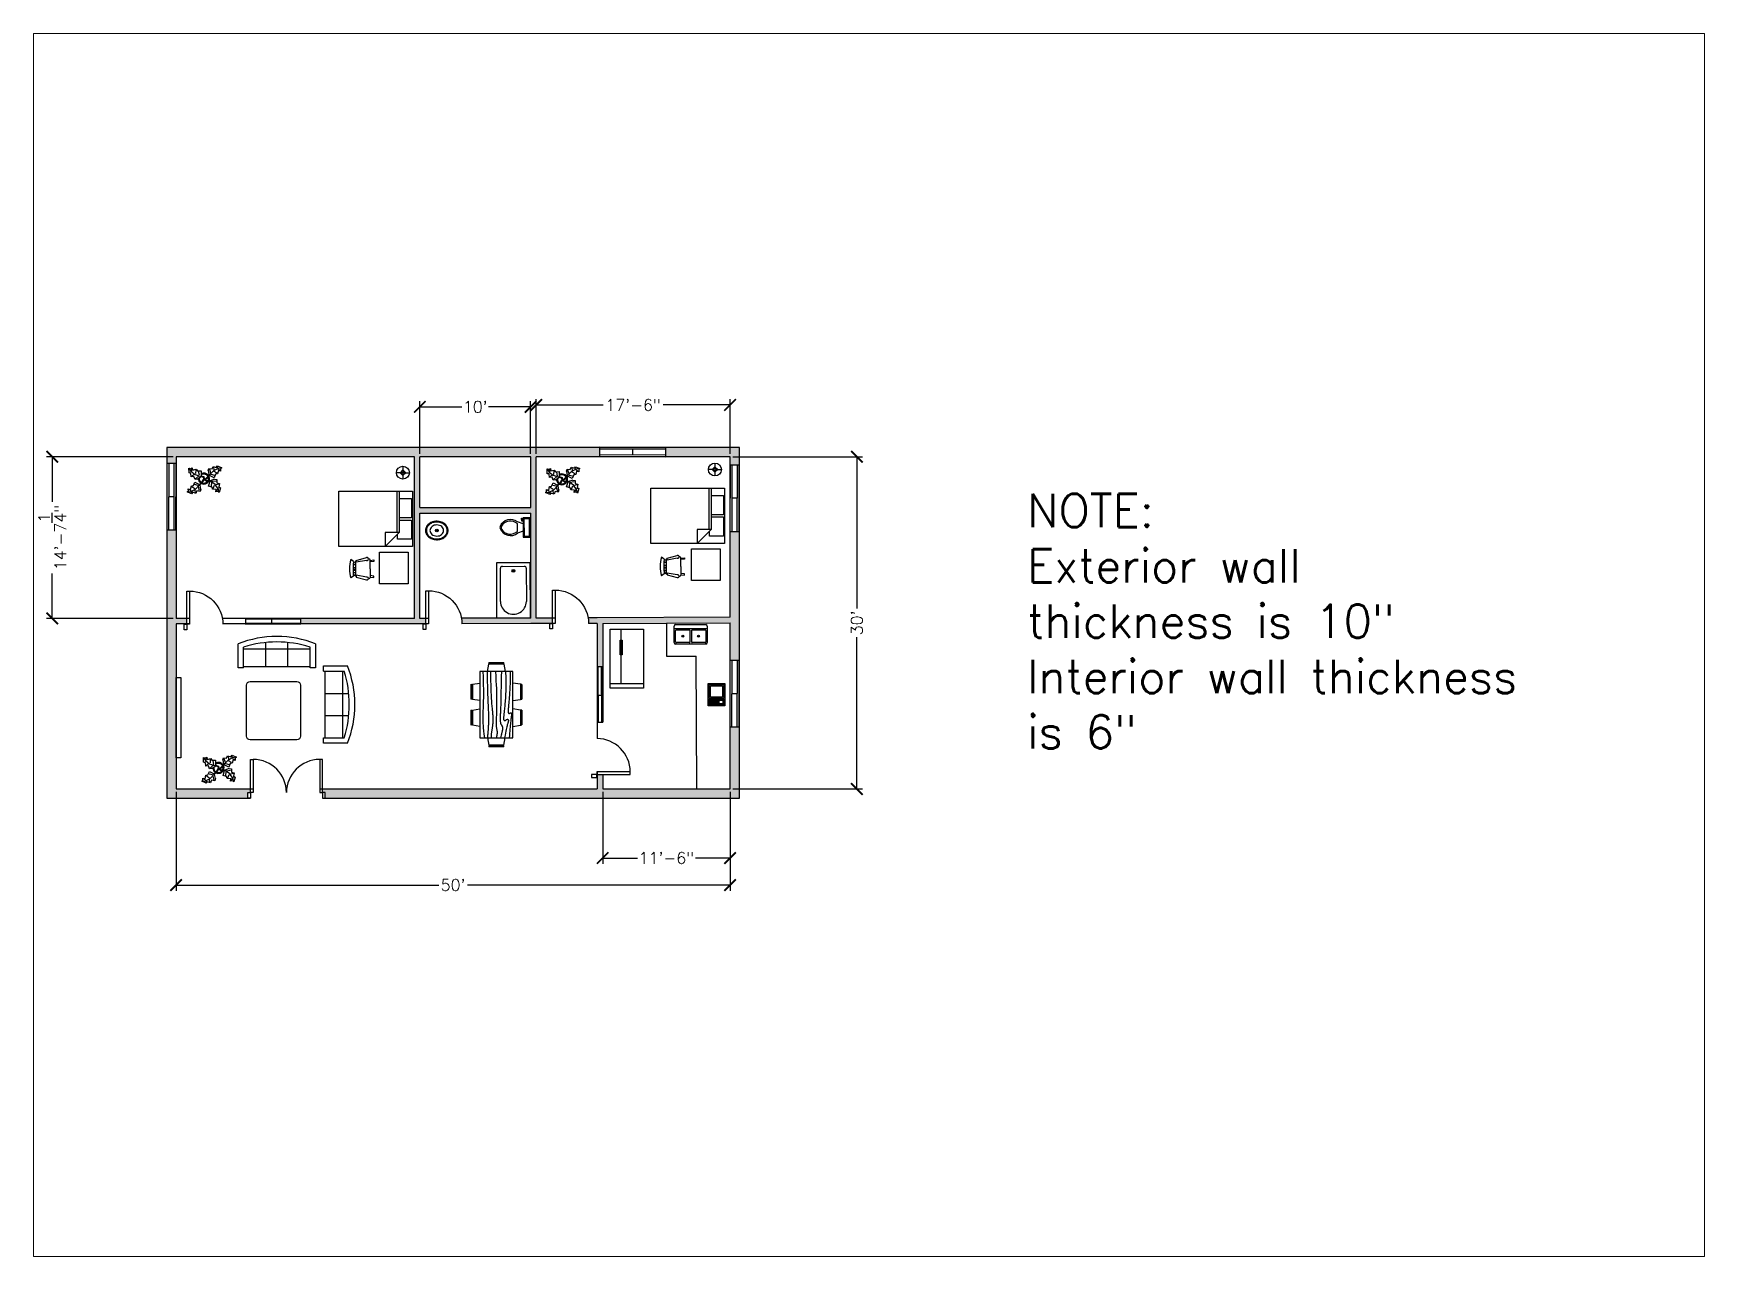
# Paper-space layout 'Layout1' of a CAD drawing. Header units: inches. Extents: x 1 to 559, y 2 to 410.
# The model-space entities are those that its viewports show. They can reach past a viewport. Long polylines and large blocks are cut down to what shows.
import ezdxf

# ---------------------------------------------------------------- set-up
doc = ezdxf.new("R2010")
doc.units = ezdxf.units.IN
for name, color, linetype in [('blocks', 4, 'Continuous'), ('dim', 1, 'Continuous'), ('door', 6, 'Continuous'), ('hatches', 3, 'Continuous'), ('text', 2, 'Continuous'), ('window', 20, 'Continuous')]:
    doc.layers.add(name, color=color, linetype=linetype)
doc.styles.get("Standard").update_dxf_attribs({"font": 'simplex.shx'})
doc.dimstyles.new('DEU', dxfattribs={"dimscale": 5, "dimtxt": 2.5, "dimasz": 2.5, "dimexe": 1.25, "dimexo": 0.625, "dimtad": 0, "dimlunit": 4, "dimtxsty": 'Standard', "dimblk": 'ARCHTICK', "dimcen": 2.5, "dimadec": 0, "dimazin": 0, "dimtfac": 1, "dimtmove": 0, "dimatfit": 3, "dimfxl": 1, "dimarcsym": 0})

# ---------------------------------------------------------------- blocks, each defined once
blk = doc.blocks.new('door1')
at = {"layer": 'door'}
for points in [[(-78, 6), (-81, 6), (-81, 42), (-78, 42)], [(-6, 6), (-3, 6), (-3, 42), (-6, 42)], [(-81, 0), (-84, 0), (-84, 6), (-81, 6)], [(-3, 0), (0, 0), (0, 6), (-3, 6)]]:
    blk.add_lwpolyline(points, close=True, dxfattribs=at)
for centre, start, end in [((-78, 6), 0.0654, 90), ((-6, 6), 90, 179.9346)]:
    blk.add_arc(centre, 36, start, end, dxfattribs=at)
blk = doc.blocks.new('door 1')
at = {"layer": 'door'}
for points in [[(1281.7, 2533.6), (1284.7, 2533.6), (1284.7, 2569.6), (1281.7, 2569.6)], [(1284.7, 2527.6), (1287.7, 2527.6), (1287.7, 2533.6), (1284.7, 2533.6)]]:
    blk.add_lwpolyline(points, close=True, dxfattribs=at)
blk.add_arc((1281.7, 2533.6), 36, 90, 179.9346, dxfattribs=at)
blk = doc.blocks.new('Door 2')
at = {"layer": 'window'}
blk.add_blockref('door 1', (-1286.2, -2530.6), dxfattribs=at)
blk = doc.blocks.new('window 2')
at = {"layer": 'window'}
for p, q in [((0, 6), (-60, 6)), ((-60, 6), (-60, 0)), ((0, 5), (-60, 5)), ((-60, 1), (0, 1)), ((-60, 0), (0, 0)), ((-31.3, 1), (-31.3, 5)), ((0, 0), (0, 6))]:
    blk.add_line(p, q, dxfattribs=at)
blk = doc.blocks.new('window 1')
at = {"layer": 'window'}
for p, q in [((0, 10), (-72, 10)), ((-72, 10), (-72, 0)), ((0, 8), (-72, 8)), ((-72, 2), (0, 2)), ((-72, 0), (0, 0)), ((-36, 2), (-36, 8)), ((-36, 0), (-36, 0)), ((0, 0), (0, 10))]:
    blk.add_line(p, q, dxfattribs=at)
blk = doc.blocks.new('Plant - Rubber or Philodendron')
at = {"linetype": 'Continuous'}
for p, q in [((-16.2005, 11.4774), (-13.9899, 8.1064)), ((-16.2005, 11.4774), (-14.8639, 10.7964)), ((-16.0159, 6.3329), (-16.2005, 11.4774)), ((-14.0069, 5.8704), (-16.0159, 6.3329)), ((-15.3434, 6.5514), (-13.9984, 6.9884)), ((-14.8639, 10.7964), (-12.6195, 11.8975)), ((-13.5868, 2.2894), (-14.0069, 5.8704)), ((-13.9899, 8.1064), (-9.5434, 4.7185)), ((-10.6784, 2.491), (-13.5868, 2.2894)), ((-13.3174, 8.325), (-13.0735, 11.0065)), ((-13.1329, 3.1804), (-10.6614, 4.727)), ((-12.6195, 11.8975), (-12.1909, 9.4345)), ((-12.1909, 9.4345), (-8.3829, 10.3)), ((-9.5858, -0.8715), (-10.6784, 2.491)), ((-9.5434, 4.7185), (-4.1917, 2.9888)), ((-9.1318, 0.0195), (-5.9793, 2.9025)), ((-8.8369, 9.409), (-9.0894, 5.6095)), ((-8.3829, 10.3), (-7.0549, 8.501)), ((-7.1228, -0.443), (-3.5248, 2.2131)), ((-7.0549, 8.501), (-3.0284, 8.6941)), ((-4.8529, 4.012), (-5.7184, 7.82)), ((-3.5248, 2.2131), (-3.3011, 2.4355)), ((-3.3011, 2.4355), (-0.5306, 1.7947)), ((-3.0284, 8.6941), (-3.0709, 3.1041)), ((-3.0709, 3.1041), (0.0797, 2.3163)), ((-0.5306, 1.7947), (-0.2255, -0.5527)), ((-0.5306, 1.7947), (-0.5306, 1.7947)), ((0.0797, 2.3163), (0.4866, -0.031)), ((0.4866, -0.031), (2.1141, 0.2298)), ((2.1141, 0.2298), (5.4346, 3.9146)), ((6.1032, 3.6844), (2.8262, -0.031)), ((4.6914, 8.8812), (5.3859, 11.2828)), ((4.6914, 8.8812), (5.5014, 4.4831)), ((5.3859, 11.2828), (8.8871, 10.7908)), ((5.4346, 3.9146), (5.5014, 4.4831)), ((5.9878, 10.4842), (7.1971, 6.3869)), ((11.1089, 1.1958), (6.1032, 3.6844)), ((10.3916, 8.7942), (6.2847, 4.4028)), ((7.7005, 4.8881), (11.5025, 3.9967)), ((8.8871, 10.7908), (9.9809, 13.4933)), ((9.9809, 13.4933), (13.3837, 12.301)), ((15.3859, 11.3055), (10.3916, 8.7942)), ((10.5828, 12.6946), (10.8893, 9.7953)), ((14.2977, 6.1031), (10.9934, 7.9956)), ((12.7005, 4.8994), (11.1089, 1.1958)), ((14.8995, 5.3044), (12.7005, 4.8994)), ((13.3837, 12.301), (14.68, 13.9039)), ((14.5816, 13.2037), (14.3848, 11.8033)), ((14.68, 13.9039), (19.3848, 11.8146)), ((15.7909, 9.1065), (14.8995, 5.3044)), ((15.2875, 10.6053), (17.5907, 9.2105)), ((19.3848, 11.8146), (15.3859, 11.3055)), ((18.1925, 8.4119), (15.7909, 9.1065)), ((19.3848, 11.8146), (18.1868, 10.9119)), ((18.1868, 10.9119), (18.1925, 8.4119)), ((-18.008, -14.1781), (-16.8101, -13.2754)), ((-18.008, -14.1781), (-14.0091, -13.669)), ((-13.3032, -16.2674), (-18.008, -14.1781)), ((-16.8157, -10.7754), (-14.4141, -11.4699)), ((-16.8101, -13.2754), (-16.8157, -10.7754)), ((-13.9107, -12.9688), (-16.2139, -11.574)), ((-14.4141, -11.4699), (-13.5228, -7.6679)), ((-14.0091, -13.669), (-9.0148, -11.1577)), ((-13.5228, -7.6679), (-11.3237, -7.2629)), ((-12.0069, -14.6645), (-13.3032, -16.2674)), ((-13.2048, -15.5672), (-13.008, -14.1668)), ((-12.921, -8.4665), (-9.6166, -10.359)), ((-8.6042, -15.8568), (-12.0069, -14.6645)), ((-11.3237, -7.2629), (-9.7321, -3.5593)), ((-6.3237, -7.2516), (-10.1257, -6.3602)), ((-9.7321, -3.5593), (-4.7264, -6.0479)), ((-7.1228, -0.443), (-9.5858, -0.8715)), ((-9.206, -15.0581), (-9.5126, -12.1588)), ((-9.0148, -11.1577), (-4.9047, -6.8122)), ((-7.5103, -13.1543), (-8.6042, -15.8568)), ((-4.0092, -13.6463), (-7.5103, -13.1543)), ((-4.611, -12.8477), (-5.8203, -8.7504)), ((-2.019, -3.6148), (-4.7264, -6.0479)), ((-4.1246, -6.8466), (-4.0579, -6.2781)), ((-3.3146, -11.2447), (-4.1246, -6.8466)), ((-4.0579, -6.2781), (-0.9375, -3.1608)), ((-3.3146, -11.2447), (-4.0092, -13.6463)), ((-2.019, -3.6148), (-0.2255, -0.5527)), ((-0.9375, -3.1608), (0.5883, -0.8135)), ((0.5883, -0.8135), (2.2447, -2.0916)), ((2.8262, -0.031), (1.3003, -0.5527)), ((1.3003, -0.5527), (2.4193, -1.4655)), ((2.2447, -2.0916), (6.7108, -2.6626)), ((2.4193, -1.4655), (6.895, -2.1175)), ((4.943, -7.9659), (6.7108, -2.6626)), ((8.8321, -9.0266), (4.943, -7.9659)), ((11.6605, -0.5413), (6.895, -2.1175)), ((12.3677, -6.1981), (7.219, -2.6772)), ((8.125, -4.0768), (7.7715, -7.9659)), ((8.3544, -2.7453), (13.1973, -2.1704)), ((9.5392, -11.1479), (8.8321, -9.0266)), ((13.4283, -11.5015), (9.5392, -11.1479)), ((10.2463, -10.4408), (11.6605, -6.9053)), ((11.6605, -0.5413), (14.1354, -0.8948)), ((15.5496, -10.7943), (12.3677, -6.1981)), ((13.0748, -13.9763), (13.4283, -11.5015)), ((15.5496, -13.6228), (13.0748, -13.9763)), ((16.2567, -5.8446), (13.4283, -6.5517)), ((14.8425, -10.7943), (13.7819, -13.2692)), ((14.1354, -0.8948), (14.1354, -4.4304)), ((14.1354, -4.4304), (16.9638, -5.1375)), ((16.6103, -14.6834), (15.5496, -10.7943)), ((16.6103, -14.6834), (15.5496, -13.6228)), ((17.3174, -9.7337), (15.9032, -9.7337)), ((16.9638, -5.1375), (16.2567, -8.673)), ((16.2567, -8.673), (18.0245, -9.7337)), ((18.0245, -9.7337), (16.6103, -14.6834))]:
    blk.add_line(p, q, dxfattribs=at)
for centre, radius, start, end in [((0.0308, 0.1664), 6, 178.6147, 235.1169), ((0.0308, 0.1664), 5, 168.1647, 238.6725), ((0, 0), 6.1275, 34.37569, 120.1028), ((-0.0601, -0.2075), 5.2461, 33.82192, 124.9414), ((-0.2664, 0.1682), 5.2775, 338.4094, 20.03007), ((-0.098, 0.1364), 6.1288, 341.2017, 26.09184), ((-0.0234, 0.3825), 6.1492, 242.5812, 331.2714), ((-0.1102, 0.4886), 5.2883, 247.3711, 327.472)]:
    blk.add_arc(centre, radius, start, end, dxfattribs=at)
blk = doc.blocks.new('Sofa - Roundback 7 ft.')
at = {"linetype": 'Continuous'}
for p, q in [((-36.000027, -34), (-36.000027, -11.4696)), ((-35.999844, -13.3819), (35.9998, -13.3819)), ((-12.00002, -32.4421), (-12.00003, -6.5971)), ((11.99997, -32.4421), (11.99998, -6.5971)), ((35.99998, -34), (35.99998, -11.4696)), ((-36.000027, -32.4421), (35.99998, -32.4421))]:
    blk.add_line(p, q, dxfattribs=at)
for points in [[(-36.000027, -34), (-42.000027, -34), (-42.000027, -8)], [(41.99998, -8), (41.99998, -34), (35.99998, -34)]]:
    blk.add_lwpolyline(points, dxfattribs=at)
for centre, radius, start, end in [((0, -114.25), 114.25, 68.43141, 111.5686), ((-0.00001, -127.1968), 121.1968, 72.72033, 107.2797)]:
    blk.add_arc(centre, radius, start, end, dxfattribs=at)
blk = doc.blocks.new('Dining Set - 36 x 72 in.')
at = {"linetype": 'Continuous'}
for p, q in [((-22.2343, 26.00059), (-23.4847, 17.99762)), ((-22.2304, 26), (-5.7608, 26)), ((-22, 27.5), (-22.1562, 26.50042)), ((-5.8416, 26.5), (-22.1534, 26.5)), ((-22, 27.5), (-6, 27.5)), ((-5.8437, 26.49966), (-6, 27.5)), ((-4.5152, 17.99762), (-5.7655, 25.99926)), ((5.7657, 26.00059), (4.5153, 17.99762)), ((5.7696, 26), (22.2392, 26)), ((6, 27.5), (5.8438, 26.50042)), ((22.1584, 26.5), (5.8466, 26.5)), ((6, 27.5), (22, 27.5)), ((22.1563, 26.49966), (22, 27.5)), ((23.4848, 17.99762), (22.2345, 25.99926)), ((-45.5, 8), (-44.5004, 8.15617)), ((-45.5, 8), (-45.5, -8)), ((-44.5, -8.15843), (-44.5, 8.15338)), ((-44.0006, 8.23428), (-35.9976, 9.48474)), ((-44, 8.23041), (-44, -8.23915)), ((36, 18), (-36, 18)), ((-36, 18), (-36, -18)), ((44.0006, 8.23428), (35.9976, 9.48474)), ((36, -18), (36, 18)), ((44, 8.23041), (44, -8.23915)), ((44.5, -8.15843), (44.5, 8.15338)), ((45.5, 8), (44.5005, 8.15617)), ((45.5, 8), (45.5, -8)), ((-44.4997, -8.15631), (-45.5, -8)), ((-35.9976, -9.48476), (-43.9993, -8.2345)), ((-36, -18), (36, -18)), ((-22.2343, -26.0006), (-23.4847, -17.99762)), ((-4.5152, -17.99762), (-5.7655, -25.99928)), ((5.7657, -26.0006), (4.5153, -17.99762)), ((23.4848, -17.99762), (22.2345, -25.99928)), ((35.9976, -9.48476), (43.9993, -8.2345)), ((44.4997, -8.15631), (45.5, -8)), ((-22.2304, -26), (-5.7608, -26)), ((-22, -27.5), (-22.1562, -26.50044)), ((-5.8416, -26.5), (-22.1534, -26.5)), ((-22, -27.5), (-6, -27.5)), ((-5.8437, -26.49967), (-6, -27.5)), ((5.7696, -26), (22.2392, -26)), ((6, -27.5), (5.8438, -26.50044)), ((22.1584, -26.5), (5.8466, -26.5)), ((6, -27.5), (22, -27.5)), ((22.1563, -26.49967), (22, -27.5))]:
    blk.add_line(p, q, dxfattribs=at)
for points in [[(-36, 15), (-31.1772, 14.97754), (-26.8079, 14.91406), (-22.8538, 14.81543), (-19.276, 14.6875), (-16.0362, 14.53613), (-13.0957, 14.36718), (-10.4159, 14.18652), (-7.9583, 14), (-5.6904, 13.81315), (-3.6035, 13.63021), (-1.6954, 13.45508), (0.0365, 13.29166), (1.5945, 13.14388), (2.9811, 13.01562), (4.1988, 12.9108), (5.25, 12.83333), (6.1393, 12.78613), (6.8802, 12.76823), (7.4883, 12.77767), (7.9792, 12.8125), (8.3685, 12.87077), (8.6719, 12.95052), (8.9049, 13.0498), (9.0833, 13.16666), (9.2205, 13.29899), (9.3216, 13.44401), (9.3895, 13.59879), (9.4271, 13.76041), (9.4373, 13.92594), (9.4232, 14.09245), (9.3875, 14.257), (9.3333, 14.41666), (9.2638, 14.56917), (9.1836, 14.71484), (9.0975, 14.85465), (9.0104, 14.98958), (8.9272, 15.1206), (8.8529, 15.2487), (8.7922, 15.37483), (8.75, 15.5), (8.7305, 15.62467), (8.7344, 15.74739), (8.7617, 15.86621), (8.8125, 15.97916), (8.8867, 16.08431), (8.9844, 16.17968), (9.1055, 16.26334), (9.25, 16.33333), (9.4189, 16.38802), (9.6172, 16.42708), (9.8506, 16.45052), (10.125, 16.45833), (10.4463, 16.45052), (10.8203, 16.42708), (11.2529, 16.38802), (11.75, 16.33333), (12.3184, 16.26318), (12.9694, 16.17838), (13.7151, 16.07991), (14.5677, 15.96875), (15.5395, 15.84586), (16.6426, 15.71224), (17.8893, 15.56884), (19.2917, 15.41666), (20.859, 15.25667), (22.5879, 15.08984), (24.4721, 14.91715), (26.5052, 14.73958), (28.6809, 14.5581), (30.9929, 14.3737), (33.4347, 14.18733), (36, 14)], [(-36, 10), (-28.9766, 10.14274), (-23.1725, 10.20442), (-18.4241, 10.19775), (-14.5677, 10.13541), (-11.4399, 10.03011), (-8.877, 9.89453), (-6.7154, 9.74137), (-4.7917, 9.58333), (-2.9698, 9.43082), (-1.2246, 9.28515), (0.4415, 9.14534), (2.026, 9.01041), (3.5266, 8.87939), (4.9408, 8.7513), (6.266, 8.62516), (7.5, 8.5), (8.6411, 8.37549), (9.6914, 8.2539), (10.6538, 8.13818), (11.5312, 8.03125), (12.3267, 7.93603), (13.043, 7.85547), (13.6831, 7.79248), (14.25, 7.75), (14.7471, 7.7303), (15.1797, 7.73307), (15.5537, 7.75732), (15.875, 7.80208), (16.1494, 7.86637), (16.3828, 7.94922), (16.5811, 8.04964), (16.75, 8.16666), (16.8944, 8.29915), (17.0143, 8.44531), (17.1089, 8.60319), (17.1771, 8.77083), (17.218, 8.94629), (17.2305, 9.1276), (17.2137, 9.31282), (17.1667, 9.5), (17.0895, 9.6875), (16.987, 9.875), (16.8649, 10.0625), (16.7292, 10.25), (16.5856, 10.4375), (16.4401, 10.625), (16.2985, 10.8125), (16.1667, 11), (16.05, 11.18733), (15.9518, 11.3737), (15.8752, 11.5581), (15.8229, 11.73958), (15.798, 11.91715), (15.8034, 12.08984), (15.842, 12.25667), (15.9167, 12.41666), (16.0295, 12.56836), (16.1784, 12.70833), (16.3605, 12.83268), (16.5729, 12.9375), (16.8127, 13.01888), (17.0768, 13.07291), (17.3625, 13.0957), (17.6667, 13.08333), (17.9894, 13.03312), (18.3418, 12.94726), (18.7382, 12.82918), (19.1927, 12.68229), (19.7195, 12.51001), (20.3327, 12.31575), (21.0465, 12.10294), (21.875, 11.875), (22.8357, 11.63354), (23.959, 11.37304), (25.2786, 11.08618), (26.8282, 10.76562), (28.6414, 10.40405), (30.752, 9.99414), (33.1936, 9.52856), (36, 9)], [(-36, 5.5), (-30.7157, 5.3348), (-26.069, 5.20963), (-21.9946, 5.11767), (-18.4271, 5.05208), (-15.3009, 5.00602), (-12.5508, 4.97265), (-10.1112, 4.94515), (-7.9167, 4.91666), (-5.909, 4.88167), (-4.0586, 4.83984), (-2.3429, 4.79215), (-0.7396, 4.73958), (0.7739, 4.6831), (2.22, 4.6237), (3.6213, 4.56233), (5, 4.5), (6.373, 4.43782), (7.7344, 4.3776), (9.0723, 4.32129), (10.375, 4.27083), (11.6309, 4.22819), (12.8281, 4.19531), (13.9551, 4.17415), (15, 4.16666), (15.954, 4.17448), (16.819, 4.19791), (17.6001, 4.23698), (18.3021, 4.29166), (18.9299, 4.36198), (19.4883, 4.44791), (19.9823, 4.54948), (20.4167, 4.66666), (20.7969, 4.79899), (21.1302, 4.94401), (21.4245, 5.09879), (21.6875, 5.26041), (21.9271, 5.42594), (22.1511, 5.59245), (22.3672, 5.757), (22.5834, 5.91666), (22.8065, 6.06868), (23.0404, 6.21093), (23.2879, 6.34147), (23.5521, 6.45833), (23.8358, 6.55957), (24.142, 6.64323), (24.4735, 6.70735), (24.8334, 6.75), (25.2235, 6.76969), (25.642, 6.76692), (26.0858, 6.74267), (26.5521, 6.69791), (27.0379, 6.63362), (27.5404, 6.55078), (28.0565, 6.45036), (28.5834, 6.33333), (29.1242, 6.19987), (29.7071, 6.04687), (30.3661, 5.87044), (31.1354, 5.66666), (32.0493, 5.43164), (33.142, 5.16146), (34.4475, 4.85221), (36, 4.5)], [(-36, -1), (-30.7915, -0.6591), (-26.0195, -0.38216), (-21.6519, -0.16284), (-17.6563, 0.00521), (-14.0005, 0.12833), (-10.6523, 0.21289), (-7.5796, 0.26522), (-4.75, 0.29166), (-2.134, 0.29793), (0.2878, 0.28711), (2.5317, 0.26163), (4.6146, 0.22396), (6.5529, 0.17651), (8.3633, 0.12174), (10.0623, 0.06209), (11.6667, 0), (13.1899, -0.06201), (14.6341, -0.1211), (15.9982, -0.17432), (17.2813, -0.21875), (18.4823, -0.25147), (19.6003, -0.26953), (20.6343, -0.27002), (21.5834, -0.25), (22.4481, -0.20768), (23.2357, -0.14584), (23.9549, -0.06836), (24.6146, 0.02083), (25.2235, 0.11784), (25.7904, 0.21875), (26.3241, 0.31966), (26.8334, 0.41666), (27.3265, 0.50618), (27.8099, 0.58593), (28.2894, 0.65397), (28.7709, 0.70833), (29.2601, 0.74707), (29.763, 0.76823), (30.2855, 0.76985), (30.8334, 0.75), (31.4088, 0.70784), (31.9994, 0.64713), (32.589, 0.57275), (33.1615, 0.48958), (33.7008, 0.4025), (34.1908, 0.3164), (34.6153, 0.23616), (34.9584, 0.16666), (35.2099, 0.11165), (35.3848, 0.07031), (35.504, 0.04069), (35.5886, 0.02083), (35.6594, 0.00879), (35.7377, 0.0026), (35.8442, 0.00032), (36, 0)], [(-36, -6.5), (-27.1843, -6.31267), (-20.084, -6.1263), (-14.469, -5.9419), (-10.1094, -5.76042), (-6.7752, -5.58285), (-4.2363, -5.41016), (-2.2629, -5.24333), (-0.625, -5.08334), (0.8708, -4.93099), (2.2715, -4.78646), (3.5872, -4.64974), (4.8281, -4.52084), (6.0046, -4.39974), (7.127, -4.28646), (8.2053, -4.18099), (9.25, -4.08334), (10.2705, -3.99382), (11.2734, -3.91407), (12.2647, -3.84603), (13.25, -3.79167), (14.2354, -3.75293), (15.2266, -3.73177), (16.2295, -3.73015), (17.25, -3.75), (18.2912, -3.79248), (19.3451, -3.85547), (20.4009, -3.93604), (21.4479, -4.03125), (22.4754, -4.13819), (23.4727, -4.25391), (24.4289, -4.37549), (25.3334, -4.5), (26.1785, -4.62492), (26.9694, -4.74935), (27.7145, -4.87281), (28.4219, -4.99479), (29.1, -5.11483), (29.7572, -5.23242), (30.4016, -5.34709), (31.0417, -5.45834), (31.6837, -5.56437), (32.3262, -5.65821), (32.9658, -5.73153), (33.599, -5.77604), (34.2224, -5.78345), (34.8327, -5.74545), (35.4264, -5.65373), (36, -5.5)], [(-36, -10), (-26.4022, -9.81299), (-18.4675, -9.62891), (-11.9839, -9.45069), (-6.7396, -9.28125), (-2.5226, -9.12354), (0.8789, -8.98047), (3.6769, -8.85498), (6.0833, -8.75), (8.2767, -8.66765), (10.3021, -8.60677), (12.1712, -8.56543), (13.8958, -8.54167), (15.4876, -8.53353), (16.9583, -8.53907), (18.3197, -8.55632), (19.5834, -8.58334), (20.7616, -8.61841), (21.8685, -8.66081), (22.9188, -8.71004), (23.9271, -8.76563), (24.9081, -8.82707), (25.8763, -8.89388), (26.8465, -8.96558), (27.8334, -9.04167), (28.8474, -9.12118), (29.8828, -9.20117), (30.93, -9.27824), (31.9792, -9.34896), (33.0205, -9.40991), (34.0443, -9.45768), (35.0407, -9.48885), (36, -9.5)], [(-36, -14.5), (-30.0881, -14.33513), (-25.0332, -14.21224), (-20.7312, -14.12647), (-17.0781, -14.07292), (-13.97, -14.04671), (-11.3027, -14.04297), (-8.9724, -14.05681), (-6.875, -14.08334), (-4.9224, -14.11833), (-3.0905, -14.16016), (-1.3709, -14.20785), (0.2448, -14.26042), (1.7647, -14.3169), (3.1973, -14.3763), (4.5507, -14.43767), (5.8333, -14.5), (7.0554, -14.5621), (8.235, -14.62175), (9.3922, -14.67652), (10.5469, -14.72396), (11.7192, -14.76164), (12.929, -14.78711), (14.1965, -14.79794), (15.5417, -14.79167), (16.9933, -14.76424), (18.6152, -14.70508), (20.4804, -14.60197), (22.6615, -14.44271), (25.2312, -14.21509), (28.2624, -13.9069), (31.8277, -13.50594), (36, -13)]]:
    blk.add_lwpolyline(points, dxfattribs=at)
blk = doc.blocks.new('Chair - Rocking')
at = {"linetype": 'Continuous'}
for p, q in [((-9, -7.5), (-12, -18.49999)), ((-8, -4.5), (-10, -1.5)), ((-7, -7.5), (-9, -7.5)), ((-9, -18.49999), (-7, -7.5)), ((-8.23428, -6.99939), (-8.3093, -7.47958)), ((-8.23041, -7), (8.23915, -7)), ((-7.5, -4.5), (-7, -7)), ((-6.5, -7), (-7.02225, -4.43)), ((-4.5, -7), (-4.96674, -4.19951)), ((-4, -7), (-4.40532, -4.16272)), ((-1.5, -4.05012), (-1.5, -7)), ((-1, -7), (-1, -4.05012)), ((1, -7), (1, -4.04655)), ((1.5, -4.05012), (1.5, -7)), ((4, -7), (4.40187, -4.18694)), ((4.5, -7), (4.96761, -4.19437)), ((6.5, -7), (7, -4.4057)), ((7.5, -4.5), (7, -7)), ((7, -7.5), (9, -7.5)), ((9, -18.49999), (7, -7.5)), ((8, -4.5), (10, -1.5)), ((8.31071, -7.48854), (8.23449, -7.00073)), ((9, -7.5), (12, -18.49999)), ((-10.36644, -20.64523), (-10.5, -21.49999)), ((-9, -22.49999), (-9.5, -26.49999)), ((0, -22.49999), (-9.5, -22.49999)), ((-9.5, -26.49999), (-8, -26.49999)), ((-8, -26.49999), (-7.5, -22.49999)), ((0, -22.49999), (9.5, -22.49999)), ((8, -26.49999), (7.5, -22.49999)), ((9.5, -26.49999), (8, -26.49999)), ((9, -22.49999), (9.5, -26.49999)), ((10.5, -21.49999), (10.3575, -20.58798))]:
    blk.add_line(p, q, dxfattribs=at)
for centre, radius, start, end in [((0, -34.08333), 34.08333, 72.93847, 107.0615), ((0, -68.25004), 64.25, 93.92211, 97.15267), ((0, -68.25004), 64.25, 82.84733, 93.92211), ((-10.5, -18.99999), 1.58114, 161.5651, 18.43495), ((-9.5, -21.49999), 1, 180, 270), ((10.5, -18.99999), 1.58114, 161.5651, 18.43495), ((9.5, -21.49999), 1, 270, 0)]:
    blk.add_arc(centre, radius, start, end, dxfattribs=at)
blk = doc.blocks.new('Bath Tub - 26 x 60 in.')
for p, q in [((8, -18), (10, -18)), ((9, -17), (9, -19))]:
    blk.add_line(p, q)
blk.add_lwpolyline([(0, -36), (0, 0), (60, 0), (60, -36)], close=True)
for points in [[(4, -30), (4, -6)], [(6, -4), (42, -4)], [(42, -32), (6, -32)]]:
    blk.add_lwpolyline(points)
for radius in [1.5, 1]:
    blk.add_circle((9, -18), radius)
for centre, radius, start, end in [((5.75, -5.75), 1.77, 81.8699, 188.1301), ((42, -18), 14, 270, 90), ((5.75, -30.25), 1.77, 171.8699, 278.1301)]:
    blk.add_arc(centre, radius, start, end)
blk = doc.blocks.new('Sink - Oval top')
for p, q in [((-1, 0), (1, 0)), ((0, 1), (0, -1))]:
    blk.add_line(p, q)
at = {"linetype": 'Continuous'}
for points in [[(-12.2, 0.4, 0.117634), (-11.5, -3.4, 0.104469), (-8.9, -6.8, 0.090016), (-5.1, -9.1, 0.08192), (-0.3, -10, 0.08192), (4.5, -9.4, 0.090016), (8.4, -7.4, 0.104469), (11.2, -4.1, 0.117634), (12.2, -0.4, 0.117634), (11.5, 3.4, 0.104469), (8.9, 6.8, 0.090016), (5.1, 9.1, 0.08192), (0.3, 10, 0.08192), (-4.5, 9.4, 0.090016), (-8.4, 7.4, 0.104469), (-11.2, 4.1, 0.117634)], [(-11.3, 0.2, 0.118622), (-10.5, -3.3, 0.104678), (-8.1, -6.4, 0.089562), (-4.5, -8.4, 0.081185), (-0.1, -9.2, 0.081185), (4.3, -8.5, 0.089562), (7.9, -6.6, 0.104678), (10.4, -3.5, 0.118622), (11.3, -0.2, 0.118622), (10.5, 3.3, 0.104678), (8.1, 6.4, 0.089562), (4.5, 8.4, 0.081185), (0.1, 9.2, 0.081185), (-4.3, 8.5, 0.089562), (-7.9, 6.6, 0.104678), (-10.4, 3.5, 0.118622)], [(-7.4, 0.1, 0.118283), (-6.9, -2.2, 0.104607), (-5.3, -4.2, 0.089718), (-3, -5.5, 0.081436), (-0.1, -6, 0.081436), (2.8, -5.6, 0.089718), (5.2, -4.3, 0.104607), (6.9, -2.3, 0.118283), (7.4, -0.1, 0.118283), (6.9, 2.2, 0.104607), (5.3, 4.2, 0.089718), (3, 5.5, 0.081436), (0.1, 6, 0.081436), (-2.8, 5.6, 0.089718), (-5.2, 4.3, 0.104607), (-6.9, 2.3, 0.118283)]]:
    blk.add_lwpolyline(points, format="xyb", close=True, dxfattribs=at)
for radius in [1.5, 1]:
    blk.add_circle((0, 0), radius)
blk = doc.blocks.new('Sink-double - 36 in top')
for p, q in [((-18, -4), (18, -4)), ((-0.75, -18.5), (-0.75, -6.5)), ((0.75, -6.5), (0.75, -18.5))]:
    blk.add_line(p, q)
for points in [[(-16.5, 0), (16.5, 0)], [(-18, -19.5), (-18, -1.5)], [(-16.5, -18.5), (-16.5, -6.5)], [(-15.5, -5.5), (-1.75, -5.5)], [(1.75, -5.5), (15.5, -5.5)], [(16.5, -6.5), (16.5, -18.5)], [(18, -1.5), (18, -19.5)], [(16.5, -21), (-16.5, -21)], [(-1.75, -19.5), (-15.5, -19.5)], [(15.5, -19.5), (1.75, -19.5)]]:
    blk.add_lwpolyline(points)
for centre, radius in [((-8.5, -12.5), 1), ((-8.5, -12.5), 0.5), ((8.5, -12.5), 1), ((8.5, -12.5), 0.5)]:
    blk.add_circle(centre, radius)
for centre, radius, start, end in [((-16.5, -1.5), 1.5, 90, 180), ((16.5, -1.5), 1.5, 0, 90), ((-15.5, -6.5), 1, 90, 180), ((-1.75, -6.5), 1, 0, 90), ((1.75, -6.5), 1, 90, 180), ((15.5, -6.5), 1, 0, 90), ((-16.5, -19.5), 1.5, 180, 270), ((-15.5, -18.5), 1, 180, 270), ((-1.75, -18.5), 1, 270, 0), ((1.75, -18.5), 1, 180, 270), ((15.5, -18.5), 1, 270, 0), ((16.5, -19.5), 1.5, 270, 0)]:
    blk.add_arc(centre, radius, start, end)
blk = doc.blocks.new('Refrigerator-2 door - 36 in front')
for p, q in [((12, 5), (12, 64)), ((0, 5), (36, 5))]:
    blk.add_line(p, q)
for points in [[(0, 0), (0, 64), (36, 64), (36, 0)], [(11, 36), (11, 52), (13, 52), (13, 36)]]:
    blk.add_lwpolyline(points, close=True)
blk = doc.blocks.new('Microwave')
for p, q in [((18, 10), (22, 10)), ((22, 9), (18, 9)), ((18, 8), (22, 8)), ((22, 7), (18, 7)), ((20, 6), (18, 6)), ((19, 7), (19, 11)), ((19, 6), (19, 7)), ((20, 11), (20, 7)), ((20, 7), (20, 6)), ((21, 7), (21, 11))]:
    blk.add_line(p, q)
for points in [[(0, 0), (0, 18), (24, 18), (24, 0)], [(1, 1), (1, 17), (16, 17), (16, 1)], [(2.5, 2.5), (2.5, 15.5), (14.5, 15.5), (14.5, 2.5)], [(17, 1), (17, 17), (23, 17), (23, 1)], [(18, 12), (18, 16), (22, 16), (22, 12)], [(18, 2), (18, 11), (22, 11), (22, 2)], [(18.5, 4.5), (18.5, 5.5), (21.5, 5.5), (21.5, 4.5)], [(18.5, 3), (18.5, 4), (21.5, 4), (21.5, 3)]]:
    blk.add_lwpolyline(points, close=True)
blk = doc.blocks.new('Bed - Queen')
at = {"linetype": 'Continuous'}
for p, q in [((0, -80.00003), (0, 0)), ((0, 0), (59.99999, 0)), ((59.99999, 0), (59.99999, -80.00003)), ((0, -14.4), (44.8, -14.4)), ((44.8, -16.8), (0, -16.8)), ((7.99999, -1.2), (28.79998, -1.2)), ((7.99999, -14.4), (7.99999, -1.2)), ((28.79998, -1.2), (28.79998, -14.4)), ((31.19999, -1.2), (51.99999, -1.2)), ((31.19999, -14.4), (31.19999, -1.2)), ((59.99999, -29.6), (44.8, -14.4)), ((44.8, -14.4), (44.8, -29.6)), ((51.99999, -16.4), (46.79936, -16.4)), ((51.99999, -1.2), (51.99999, -16.4)), ((44.8, -29.6), (59.99999, -29.6)), ((59.99999, -80.00003), (0, -80.00003))]:
    blk.add_line(p, q, dxfattribs=at)
blk = doc.blocks.new('Lamp - Table')
at = {"linetype": 'Continuous'}
for p, q in [((-1, 0), (-7, 0)), ((0, 3), (-3, 0)), ((-3, 0), (0, -3)), ((0, 7), (0, 1)), ((3, 0), (0, 3)), ((0, -3), (3, 0)), ((1, 0), (7, 0)), ((0, -1), (0, -7))]:
    blk.add_line(p, q, dxfattribs=at)
for radius in [7, 1]:
    blk.add_circle((0, 0), radius, dxfattribs=at)
blk = doc.blocks.new('Toilet - top')
for p, q in [((-10, -8.5), (-8, -8.5)), ((-10, -9.5), (-10, -8.5)), ((-7, -9.5), (-10, -9.5)), ((-8, -8.5), (-8, -8)), ((-7, -8), (-7, -9.5)), ((-4, -8), (-6, -14)), ((4, -14), (-4, -14)), ((4, -8), (6, -14)), ((9.5, -6), (9.5, -2))]:
    blk.add_line(p, q)
blk.add_lwpolyline([(10.5, -8), (10.5, 0), (-10.5, 0), (-10.5, -8)], close=True)
for points in [[(-9.5, -2), (-9.5, -6)], [(8.5, -1), (-8.5, -1)], [(-8.5, -7), (8.5, -7)]]:
    blk.add_lwpolyline(points)
for centre, radius, start, end in [((-8.6, -1.9), 0.884, 81.8699, 188.1301), ((-8.6, -6.1), 0.884, 171.8699, 278.1301), ((3.5, -21.6), 12.2, 141.4691, 247.9714), ((4.2, -21.8), 11.3, 136.3677, 238.9468), ((-3.5, -21.6), 12.2, 292.0284, 38.5307), ((-4.2, -21.8), 11.3, 301.053, 43.6321), ((8.6, -1.9), 0.884, 351.8699, 98.1301), ((8.6, -6.1), 0.884, 261.8699, 8.1301), ((0, -27.9), 4, 245.7318, 294.2682), ((0, -29), 4, 254.8605, 285.1395)]:
    blk.add_arc(centre, radius, start, end)
blk = doc.blocks.new('_ArchTick')
at = {"color": 0, "linetype": 'ByBlock', "const_width": 0.15}
blk.add_lwpolyline([(-0.5, -0.5), (0.5, 0.5)], dxfattribs=at)
blk = doc.blocks.new('*D22')
at = {"layer": 'Defpoints', "color": 0, "transparency": 16777216}
for p in [(1739.8, 2717.2), (1605.6, 2542), (1739.8, 2542)]:
    blk.add_point(p, dxfattribs=at)
at = {"layer": 'dim', "color": 0, "lineweight": -2, "transparency": 16777216}
for p, q in [((1736.7, 2717.2), (1599.4, 2717.2)), ((1605.6, 2717.2), (1605.6, 2668.5)), ((1605.6, 2542), (1605.6, 2590.8)), ((1736.7, 2542), (1599.4, 2542))]:
    blk.add_line(p, q, dxfattribs=at)
at = {"layer": 'dim', "color": 0, "lineweight": -2, "transparency": 16777216, "xscale": 12.5, "yscale": 12.5, "zscale": 12.5}
for p, rotation in [((1605.6, 2717.2), 90), ((1605.6, 2542), 270)]:
    blk.add_blockref('_ArchTick', p, dxfattribs=dict(at, rotation=rotation))
at = {"layer": 'dim', "color": 0, "transparency": 16777216, "insert": (1605.6, 2629.6), "char_height": 12.5, "width": 71.429, "attachment_point": 5, "rotation": 90}
blk.add_mtext('14\'-7{\\H1x;\\S1/4;}"', dxfattribs=at)
blk = doc.blocks.new('*D23')
at = {"layer": 'Defpoints', "color": 0, "transparency": 16777216}
for p in [(2339.8, 2717.2), (2339.8, 2357.2), (2477.1, 2357.2)]:
    blk.add_point(p, dxfattribs=at)
at = {"layer": 'dim', "color": 0, "lineweight": -2, "transparency": 16777216}
for p, q in [((2342.9, 2717.2), (2483.3, 2717.2)), ((2477.1, 2717.2), (2477.1, 2552.9)), ((2477.1, 2357.2), (2477.1, 2521.6)), ((2342.9, 2357.2), (2483.3, 2357.2))]:
    blk.add_line(p, q, dxfattribs=at)
at = {"layer": 'dim', "color": 0, "lineweight": -2, "transparency": 16777216, "xscale": 12.5, "yscale": 12.5, "zscale": 12.5}
for p, rotation in [((2477.1, 2717.2), 90), ((2477.1, 2357.2), 270)]:
    blk.add_blockref('_ArchTick', p, dxfattribs=dict(at, rotation=rotation))
at = {"layer": 'dim', "color": 0, "transparency": 16777216, "insert": (2477.1, 2537.2), "char_height": 12.5, "attachment_point": 5, "rotation": 90}
blk.add_mtext("30'", dxfattribs=at)
blk = doc.blocks.new('*D24')
at = {"layer": 'Defpoints', "color": 0, "transparency": 16777216}
for p in [(2339.8, 2773.3), (2129.8, 2717.2), (2339.8, 2717.2)]:
    blk.add_point(p, dxfattribs=at)
at = {"layer": 'dim', "color": 0, "lineweight": -2, "transparency": 16777216}
for p, q in [((2129.8, 2720.4), (2129.8, 2779.6)), ((2129.8, 2773.3), (2202.2, 2773.3)), ((2339.8, 2773.3), (2267.4, 2773.3)), ((2339.8, 2720.4), (2339.8, 2779.6))]:
    blk.add_line(p, q, dxfattribs=at)
at = {"layer": 'dim', "color": 0, "lineweight": -2, "transparency": 16777216, "xscale": 12.5, "yscale": 12.5, "zscale": 12.5, "rotation": 180}
blk.add_blockref('_ArchTick', (2129.8, 2773.3), dxfattribs=at)
at = {"layer": 'dim', "color": 0, "lineweight": -2, "transparency": 16777216, "xscale": 12.5, "yscale": 12.5, "zscale": 12.5}
blk.add_blockref('_ArchTick', (2339.8, 2773.3), dxfattribs=at)
at = {"layer": 'dim', "color": 0, "transparency": 16777216, "insert": (2234.8, 2773.3), "char_height": 12.5, "attachment_point": 5}
blk.add_mtext('17\'-6"', dxfattribs=at)
blk = doc.blocks.new('*D25')
at = {"layer": 'Defpoints', "color": 0, "transparency": 16777216}
for p in [(2003.8, 2771.2), (2003.8, 2717.2), (2123.8, 2717.2)]:
    blk.add_point(p, dxfattribs=at)
at = {"layer": 'dim', "color": 0, "lineweight": -2, "transparency": 16777216}
for p, q in [((2003.8, 2720.4), (2003.8, 2777.5)), ((2003.8, 2771.2), (2049.4, 2771.2)), ((2123.8, 2771.2), (2078.3, 2771.2)), ((2123.8, 2720.4), (2123.8, 2777.5))]:
    blk.add_line(p, q, dxfattribs=at)
at = {"layer": 'dim', "color": 0, "lineweight": -2, "transparency": 16777216, "xscale": 12.5, "yscale": 12.5, "zscale": 12.5, "rotation": 180}
blk.add_blockref('_ArchTick', (2003.8, 2771.2), dxfattribs=at)
at = {"layer": 'dim', "color": 0, "lineweight": -2, "transparency": 16777216, "xscale": 12.5, "yscale": 12.5, "zscale": 12.5}
blk.add_blockref('_ArchTick', (2123.8, 2771.2), dxfattribs=at)
at = {"layer": 'dim', "color": 0, "transparency": 16777216, "insert": (2063.8, 2771.2), "char_height": 12.5, "attachment_point": 5}
blk.add_mtext("10'", dxfattribs=at)
blk = doc.blocks.new('*D26')
at = {"layer": 'Defpoints', "color": 0, "transparency": 16777216}
for p in [(2201.8, 2357.2), (2339.8, 2357.2), (2339.8, 2282.4)]:
    blk.add_point(p, dxfattribs=at)
at = {"layer": 'dim', "color": 0, "lineweight": -2, "transparency": 16777216}
for p, q in [((2201.8, 2354.1), (2201.8, 2276.2)), ((2339.8, 2354.1), (2339.8, 2276.2)), ((2201.8, 2282.4), (2239.4, 2282.4)), ((2339.8, 2282.4), (2302.2, 2282.4))]:
    blk.add_line(p, q, dxfattribs=at)
at = {"layer": 'dim', "color": 0, "lineweight": -2, "transparency": 16777216, "xscale": 12.5, "yscale": 12.5, "zscale": 12.5, "rotation": 180}
blk.add_blockref('_ArchTick', (2201.8, 2282.4), dxfattribs=at)
at = {"layer": 'dim', "color": 0, "lineweight": -2, "transparency": 16777216, "xscale": 12.5, "yscale": 12.5, "zscale": 12.5}
blk.add_blockref('_ArchTick', (2339.8, 2282.4), dxfattribs=at)
at = {"layer": 'dim', "color": 0, "transparency": 16777216, "insert": (2270.8, 2282.4), "char_height": 12.5, "attachment_point": 5}
blk.add_mtext('11\'-6"', dxfattribs=at)
blk = doc.blocks.new('*D28')
at = {"layer": 'Defpoints', "color": 0, "transparency": 16777216}
for p in [(1739.8, 2357.2), (2339.8, 2357.2), (2339.8, 2253.1)]:
    blk.add_point(p, dxfattribs=at)
at = {"layer": 'dim', "color": 0, "lineweight": -2, "transparency": 16777216}
for p, q in [((1739.8, 2354.1), (1739.8, 2246.9)), ((2339.8, 2354.1), (2339.8, 2246.9)), ((1739.8, 2253.1), (2024.2, 2253.1)), ((2339.8, 2253.1), (2055.4, 2253.1))]:
    blk.add_line(p, q, dxfattribs=at)
at = {"layer": 'dim', "color": 0, "lineweight": -2, "transparency": 16777216, "xscale": 12.5, "yscale": 12.5, "zscale": 12.5, "rotation": 180}
blk.add_blockref('_ArchTick', (1739.8, 2253.1), dxfattribs=at)
at = {"layer": 'dim', "color": 0, "lineweight": -2, "transparency": 16777216, "xscale": 12.5, "yscale": 12.5, "zscale": 12.5}
blk.add_blockref('_ArchTick', (2339.8, 2253.1), dxfattribs=at)
at = {"layer": 'dim', "color": 0, "transparency": 16777216, "insert": (2039.8, 2253.1), "char_height": 12.5, "attachment_point": 5}
blk.add_mtext("50'", dxfattribs=at)

msp = doc.modelspace()

# ---------------------------------------------------------------- hatches: boundary and pattern name
at = {"layer": 'blocks'}
h = msp.add_hatch(color=256, dxfattribs=at)
h.set_gradient(color1=(0, 0, 255), color2=(255, 255, 0), tint=1)
h.paths.add_polyline_path([(1729.816, 2347.233), (1817.297, 2347.233), (1817.297, 2353.222), (1820.297, 2353.222), (1820.297, 2357.233), (1739.816, 2357.233), (1739.816, 2536.038), (1751.428, 2536.038), (1751.428, 2542.038), (1739.816, 2542.038), (1739.816, 2637.821), (1729.816, 2637.849)])
h.paths.add_polyline_path([(1898.297, 2357.233), (1898.297, 2353.222), (1901.297, 2353.222), (1901.297, 2347.233), (2349.816, 2347.233), (2349.816, 2424.417), (2339.816, 2424.444), (2339.816, 2357.233), (2201.817, 2357.233), (2201.817, 2372.743), (2195.817, 2372.743), (2195.817, 2357.233)])
h.paths.add_polyline_path([(2270.257, 2727.233), (2270.229, 2717.233), (2339.791, 2717.233), (2339.791, 2708.173), (2349.816, 2708.145), (2349.816, 2727.233)])
h = msp.add_hatch(color=256, dxfattribs=at)
h.set_gradient(color1=(0, 0, 255), color2=(255, 255, 0), tint=1)
h.paths.add_polyline_path([(2339.791, 2543.233), (2195.793, 2542.636), (2185.982, 2542.596, -0.04139598), (2186.48, 2536.666), (2195.817, 2536.636), (2195.817, 2489.669), (2201.817, 2489.682), (2201.817, 2536.636), (2339.816, 2537.233), (2339.816, 2496.444), (2349.816, 2496.417), (2349.816, 2636.145), (2339.791, 2636.173)])
at = {"layer": 'hatches'}
h = msp.add_hatch(color=256, dxfattribs=at)
h.set_gradient(color1=(0, 255, 0), color2=(255, 255, 0), tint=1)
h.paths.add_polyline_path([(1997.818, 2717.233), (1997.818, 2542.038), (1874.936, 2542.038), (1874.93, 2542.038), (1874.943, 2536.038), (2003.818, 2536.038), (2007.295, 2536.047), (2007.295, 2536.057), (2010.295, 2536.057), (2010.295, 2542.055), (2003.811, 2542.038), (2003.818, 2542.038), (2003.818, 2656.039), (2123.818, 2656.039), (2123.818, 2542.338), (2123.798, 2542.338), (2123.197, 2542.336), (2123.197, 2542.337), (2049.595, 2542.153), (2048.775, 2542.153, -0.04190146), (2049.295, 2536.152), (2123.818, 2536.338), (2144.48, 2536.424), (2144.48, 2536.625), (2147.48, 2536.625), (2147.48, 2542.436), (2129.818, 2542.363), (2129.818, 2717.233), (2198.229, 2717.233), (2198.257, 2727.233), (1729.816, 2727.233), (1729.816, 2709.849), (1739.816, 2709.821), (1739.816, 2717.233)])
h.paths.add_polyline_path([(2003.818, 2717.233), (2123.818, 2717.233), (2123.818, 2662.039), (2003.818, 2662.039)], flags=16)
at = {"layer": 'text'}
h = msp.add_hatch(color=256, dxfattribs=at)
h.set_gradient(color1=(0, 255, 0), color2=(255, 255, 0), tint=1)
h.paths.add_polyline_path([(1729.816, 2347.233), (1817.297, 2347.233), (1817.297, 2353.222), (1820.297, 2353.222), (1820.297, 2357.233), (1739.816, 2357.233), (1739.816, 2536.038), (1751.428, 2536.038), (1751.428, 2542.038), (1739.816, 2542.038), (1739.816, 2637.821), (1729.816, 2637.849)])
h.paths.add_polyline_path([(1898.297, 2357.233), (1898.297, 2353.222), (1901.297, 2353.222), (1901.297, 2347.233), (2349.816, 2347.233), (2349.816, 2424.417), (2339.816, 2424.444), (2339.816, 2357.233), (2201.817, 2357.233), (2201.817, 2372.743), (2195.817, 2372.743), (2195.817, 2357.233)])

# ---------------------------------------------------------------- linework, layer by layer
for p, q in [((1997.818, 2542.038), (1997.818, 2717.233)), ((2003.818, 2662.039), (2003.818, 2717.233)), ((2123.818, 2662.039), (2123.818, 2717.233)), ((2129.818, 2542.363), (2129.818, 2717.233)), ((2339.791, 2543.233), (2339.791, 2717.233)), ((2003.818, 2662.039), (2123.818, 2662.039)), ((2003.818, 2542.038), (2003.818, 2656.039)), ((2003.818, 2656.039), (2123.818, 2656.039)), ((2123.818, 2542.338), (2123.818, 2656.039)), ((1754.428, 2542.038), (1739.816, 2542.038)), ((1754.428, 2536.038), (1739.816, 2536.038)), ((1997.818, 2542.038), (1789.858, 2542.038)), ((2003.818, 2536.038), (1790.426, 2536.038)), ((2013.295, 2542.062), (2003.803, 2542.038)), ((2003.818, 2542.038), (2003.811, 2542.038)), ((2013.295, 2536.062), (2003.818, 2536.038)), ((2123.818, 2536.338), (2049.295, 2536.152)), ((2123.803, 2542.338), (2049.595, 2542.153)), ((2123.818, 2542.338), (2123.793, 2542.338)), ((2147.48, 2536.436), (2123.818, 2536.338)), ((2150.48, 2542.449), (2129.818, 2542.363)), ((2129.818, 2536.338), (2129.818, 2536.363)), ((2195.793, 2542.636), (2185.982, 2542.596)), ((2339.791, 2543.233), (2195.793, 2542.636)), ((2195.817, 2536.636), (2195.817, 2411.742)), ((2201.817, 2536.636), (2339.816, 2537.233)), ((2201.817, 2536.636), (2201.817, 2429.682)), ((2195.817, 2375.743), (2195.817, 2357.233)), ((2201.817, 2372.259), (2201.817, 2357.233))]:
    msp.add_line(p, q)
for points in [[(1997.818, 2717.233), (1739.816, 2717.233), (1739.816, 2542.038)], [(2123.818, 2717.233), (2003.818, 2717.233)], [(2339.816, 2717.233), (2129.818, 2717.233)], [(1739.816, 2536.038), (1739.816, 2357.233), (1823.297, 2357.233)], [(2201.817, 2357.233), (2339.816, 2357.233), (2339.816, 2537.233)], [(1859.073, 2357.233), (1859.533, 2357.233)], [(1895.32, 2357.233), (2195.817, 2357.233)]]:
    msp.add_lwpolyline(points)
at = {"layer": 'blocks'}
for p, q in [((2049.595, 2542.153), (2048.775, 2542.153)), ((2195.817, 2536.636), (2186.48, 2536.666)), ((2270.817, 2536.935), (2270.966, 2500.935)), ((2270.966, 2500.935), (2303.221, 2501.068)), ((2303.816, 2357.233), (2303.221, 2501.068))]:
    msp.add_line(p, q, dxfattribs=at)
for points in [[(1960.199, 2613.828), (1990.977, 2613.828), (1990.977, 2579.639), (1960.199, 2579.639)], [(2298.143, 2617.247), (2328.922, 2617.247), (2328.922, 2583.058), (2298.143, 2583.058)], [(1739.816, 2477.932), (1745.021, 2477.932), (1745.021, 2390.901), (1739.816, 2390.901)]]:
    msp.add_lwpolyline(points, close=True, dxfattribs=at)
msp.add_lwpolyline([(1819.937, 2473.686), (1870.489, 2473.686, -0.41421356), (1874.489, 2469.686), (1874.489, 2414.541, -0.41421356), (1870.489, 2410.541), (1819.937, 2410.541, -0.41421356), (1815.937, 2414.541), (1815.937, 2469.686, -0.41421356)], format="xyb", close=True, dxfattribs=at)
at = {"layer": 'hatches'}
msp.add_lwpolyline([(1898.297, 2347.233), (2349.816, 2347.233), (2349.816, 2727.233), (1729.816, 2727.233), (1729.816, 2347.233), (1820.297, 2347.233)], dxfattribs=at)

# ---------------------------------------------------------------- block references
at = {"layer": 'blocks'}
for name, p in [('Plant - Rubber or Philodendron', (1769.842, 2693.293)), ('Lamp - Table', (1985.423, 2699.915)), ('Plant - Rubber or Philodendron', (2157.773, 2692.504)), ('Lamp - Table', (2323.367, 2703.334)), ('Sink - Oval top', (2022.14, 2637.264)), ('Sink-double - 36 in top', (2297.147, 2535.247)), ('Sofa - Roundback 7 ft.', (1848.885, 2522.458)), ('Refrigerator-2 door - 36 in front', (2209.863, 2466.496)), ('Plant - Rubber or Philodendron', (1785.644, 2379.778))]:
    msp.add_blockref(name, p, dxfattribs=at)
for name, p, rotation in [('Bed - Queen', (1995.882, 2679.787), 270), ('Bed - Queen', (2333.826, 2683.206), 270), ('Toilet - top', (2123.587, 2640.537), 270.2396931130451), ('Chair - Rocking', (1927.416, 2595.839), 90), ('Chair - Rocking', (2263.991, 2598.208), 90), ('Bath Tub - 26 x 60 in.', (2123.047, 2602.512), 270.1432896188011), ('Sofa - Roundback 7 ft.', (1933.376, 2448.727), 270), ('Dining Set - 36 x 72 in.', (2086.634, 2448.53), 270), ('Microwave', (2316.111, 2471.337), 270)]:
    msp.add_blockref(name, p, dxfattribs=dict(at, rotation=rotation))
at = {"layer": 'window'}
for name, p, rotation in [('window 1', (2198.257, 2727.431), 179.8418689858362), ('window 1', (1739.854, 2709.821), 89.84186898583619), ('window 1', (2349.784, 2708.145), 89.84186898583619), ('window 2', (1874.943, 2536.038), 0.1202522334847052), ('window 2', (2201.692, 2489.682), 90.1202522334847), ('window 1', (2349.697, 2496.417), 89.84186898583619), ('Door 2', (2192.616, 2371.243), 270)]:
    msp.add_blockref(name, p, dxfattribs=dict(at, rotation=rotation))
at = {"layer": 'window', "xscale": -1}
for p in [(1749.928, 2532.659), (2008.795, 2533.057), (2145.98, 2533.625)]:
    msp.add_blockref('Door 2', p, dxfattribs=at)
at = {"layer": 'window'}
msp.add_blockref('door1', (1901.297, 2347.222), dxfattribs=at)

# ---------------------------------------------------------------- texts
at = {"layer": 'text', "insert": (2661.604, 2677.05), "char_height": 36, "attachment_point": 1}
msp.add_mtext_dynamic_manual_height_columns('NOTE:\\PExterior wall thickness is 10"\\PInterior wall thickness is 6"', width=584.33283, gutter_width=12.5, heights=[0], dxfattribs=at)

# ---------------------------------------------------------------- dimensions: what is measured, and where the dimension line sits
at = {"layer": 'dim'}
for base, p1, p2, picture, middle in [((2003.818, 2771.247), (2123.818, 2717.233), (2003.818, 2717.233), '*D25', (2063.818, 2771.247)), ((2339.791, 2773.313), (2129.818, 2717.233), (2339.791, 2717.233), '*D24', (2234.805, 2773.313)), ((2339.816, 2253.11), (1739.816, 2357.233), (2339.816, 2357.233), '*D28', (2039.816, 2253.11)), ((2339.816, 2282.431), (2201.817, 2357.233), (2339.816, 2357.233), '*D26', (2270.817, 2282.431))]:
    dim = msp.add_linear_dim(base=base, p1=p1, p2=p2, dimstyle='DEU', dxfattribs=at)
    dim.commit()
    dim.dimension.update_dxf_attribs({"geometry": picture, "text_midpoint": middle})
for base, p1, p2, picture, middle in [((1605.6319, 2542.0383), (1739.8163, 2717.2326), (1739.8163, 2542.0383), '*D22', (1605.6319, 2629.6354)), ((2477.095, 2357.233), (2339.816, 2717.233), (2339.816, 2357.233), '*D23', (2477.095, 2537.233))]:
    dim = msp.add_linear_dim(base=base, p1=p1, p2=p2, angle=90, dimstyle='DEU', dxfattribs=at)
    dim.commit()
    dim.dimension.update_dxf_attribs({"geometry": picture, "text_midpoint": middle})

psp = doc.layouts.get("Layout1")

# ---------------------------------------------------------------- viewports
at = {"layer": 'text'}
psp.add_viewport(center=(280.3, 205.9), size=(557.81, 408.4279), view_center_point=(2490.249, 2513.211), view_height=1325.28678, dxfattribs=at)

doc.saveas('drawing.dxf')
